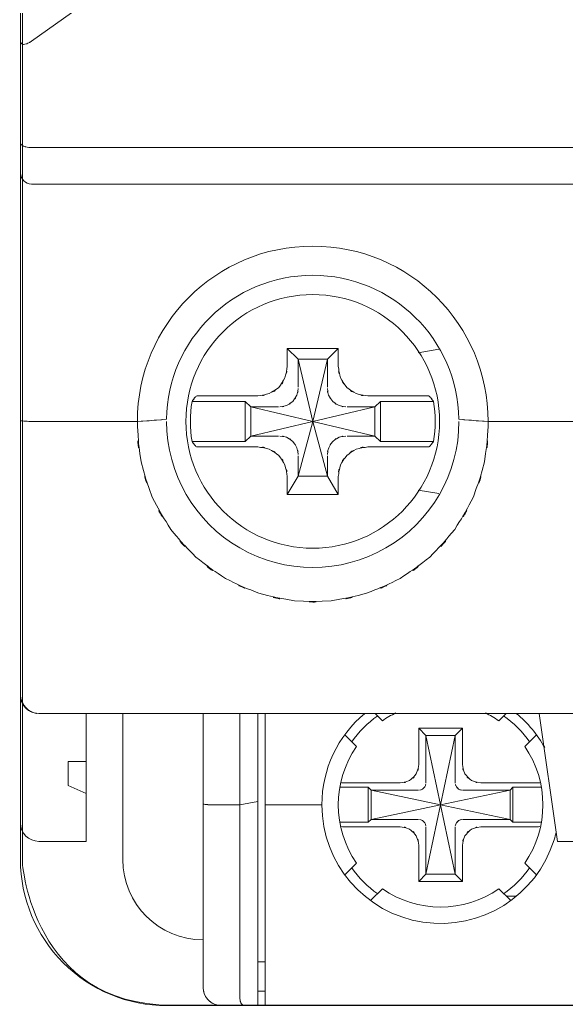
# Model space of a CAD drawing. Header units: millimetres. Extents: x 41 to 1635, y 11 to 1528.
# Drawn here: x 368.82 to 384.8, y 1109.58 to 1138.44 of the extents above; entities that cross this region are included whole.
import ezdxf

# ---------------------------------------------------------------- set-up
doc = ezdxf.new("R2010")
doc.units = ezdxf.units.MM
doc.header["$LTSCALE"] = 8
doc.layers.get('0').update_dxf_attribs({"linetype": 'CONTINUOUS'})
doc.layers.add('PDF_Geometry', color=7, linetype='CONTINUOUS')

# ---------------------------------------------------------------- blocks, each defined once
blk = doc.blocks.new('Contactor1')
at = {"layer": 'PDF_Geometry', "lineweight": 20}
blk.add_lwpolyline([(-1.431840393118989, -0.03743775097723301), (-1.431840393118989, -1.107465431532773)], dxfattribs=at)
at = {"layer": 'PDF_Geometry', "lineweight": 9}
for points in [[(-1.42549315700785, -1.048979334310161, -0.4141341273978606), (-1.432631948674555, -1.041882306532671), (-1.432631948674555, -1.091603917643852), (-1.432631948674555, -1.041882306532671), (-1.432631948674555, -0.934937695421695), (-1.432631948674555, -0.8386877926438956), (-1.432631948674555, -0.8269792093105934), (-1.432631948674555, -0.7873682509771243), (-1.432631948674555, -0.7719238065327545), (-1.406493212563419, -0.7719238065327545), (-1.406493212563419, -0.7164928620882165)], [(-0.8188126153411872, -1.067617945421603), (-0.8188126153411872, -1.080062334310469), (-0.8188126153411872, -1.098715362088342), (-0.8003403653411851, -1.098715362088342, 0.414247857381862), (-0.7932431153411699, -1.091603917643852), (-0.7932431153411699, -1.041882306532671), (-0.7932431153411699, -0.934937695421695), (-0.7932431153411699, -0.8386877926438956, -0.4147314031147693), (-0.7974931153411831, -0.842950931532755), (-1.428340407007852, -0.842950931532755, -0.4139166793111539), (-1.432631948674555, -0.8386877926438956), (-1.432631948674555, -0.934937695421695)], [(-1.428340407007852, -0.9352988204216217), (-1.387145920896728, -0.9352988204216217, -0.9998966886955303), (-1.250743157007889, -0.9352988204216217), (-1.181131920896746, -0.9352988204216217, -0.9998104104237328), (-1.04471537923007, -0.9352988204216217), (-0.9751181292301112, -0.9352988204216217, -0.9997229204355221), (-0.8386876014523068, -0.9352988204216217), (-0.7974931153411831, -0.9352988204216217)], [(-1.332312615341209, -0.9409928898660382), (-1.343090407007878, -0.9409928898660382), (-1.345229170896744, -0.9431316537550174), (-1.365895934785669, -0.9431316537550174, -0.08400400000216128), (-1.365895934785613, -0.9275066537550174), (-1.345229170896744, -0.9275066537550174)], [(-1.305604226452317, -0.9296318759771793), (-1.294798670896739, -0.9296318759771793), (-1.292659684785633, -0.9275066537550174), (-1.271993129230111, -0.9275066537550174, -0.08400400000277823), (-1.271993129230111, -0.9431316537550174), (-1.292659684785633, -0.9431316537550174), (-1.292659684785633, -0.9275066537550174)], [(-1.392826420896768, -1.048979334310502), (-1.392826420896768, -1.10581238986606, 0.4141509904939917), (-1.361562643118987, -1.13707595931055)], [(-1.340270920896728, -1.048979334310502), (-1.340270920896728, -1.083256514866093), (-1.340270920896728, -1.162645445421617), (-1.345604282007855, -1.162645445421617), (-1.354451420896737, -1.162645445421617), (-1.375770907007848, -1.162645445421617), (-1.354451420896737, -1.162645445421617, -0.3692770706215121), (-1.361479157007864, -1.156673320421646, -0.03721574331919474), (-1.361562643118987, -1.155534848199409), (-1.361562643118987, -1.084117778754944), (-1.361562643118987, -1.048979334310502)], [(-1.337423670896783, -1.084493320421643), (-1.315395907007883, -1.084493320421643, -0.2233758746232269), (-1.29865978200786, -1.048909820421613)], [(-1.29467362923009, -1.048979334310502), (-1.291881907007848, -1.051798820421709, -0.0370076838276036), (-1.286632032007901, -1.048729264866097)], [(-1.25178478200786, -1.048729264866097, -0.0354018435526746), (-1.246562448674524, -1.051798820421709), (-1.243743184785671, -1.048979334310502)], [(-1.306354226452299, -1.111590389866024), (-1.301909684785642, -1.107145834310586, -0.3137120346376098), (-1.301909684785642, -1.061854362088297), (-1.306381990341208, -1.057381848199384)], [(-1.232062573674511, -1.057381848199384), (-1.236520893119007, -1.061854362088297, -0.3132483711717963), (-1.23652089311895, -1.107145834310586), (-1.23209033756342, -1.111590389866024)], [(-1.432631948674555, -1.091603917643852, 0.4137625540304767), (-1.42549315700785, -1.098715362088342), (-1.407034684785629, -1.098715362088342), (-1.407034684785629, -1.080062334310469), (-1.407034684785629, -1.067617945421603)], [(-1.315395907007883, -1.084493320421643, 0.860046531966474), (-1.225109665608898, -1.098162155424461, 0.0330681130525939), (-1.224270851452218, -1.095034598199391)], [(-1.242090351452305, -1.121659487088209), (-1.246562448674524, -1.117201375977174, -0.3125925162860362), (-1.291881907007848, -1.117201375977174), (-1.296326448674563, -1.121659487088209)]]:
    blk.add_lwpolyline(points, format="xyb", dxfattribs=at)
for points in [[(-1.428340407007852, -0.7873682509771243), (-1.406493212563419, -0.7719238065327545), (-1.406493212563419, -0.7164928620882165), (-1.409326476452293, -0.7164928620882165)], [(-1.432631948674555, -0.8269792093105934), (-1.432631948674555, -0.7873682509771243)], [(-0.7974931153411831, -0.8287568620883121), (-1.428340407007852, -0.8287568620883121)], [(-1.328895907007848, -0.9138822509771671), (-1.328895907007848, -0.9068954315328028), (-1.309006934785657, -0.9068954315328028), (-1.309006934785657, -0.9138822509771671)], [(-1.324645920896728, -0.9219371954216058), (-1.324645920896728, -0.9111594037549366), (-1.328895907007848, -0.9068954315328028)], [(-1.313256920896777, -0.9219371954216058), (-1.313256920896777, -0.9111594037549366), (-1.309006934785657, -0.9068954315328028)], [(-1.277951476452301, -0.9085764315327651), (-1.269868129230076, -0.9072429870882388)], [(-1.332312615341209, -0.9296318759771793), (-1.343090407007878, -0.9296318759771793), (-1.318965407007852, -0.9352988204216217), (-1.313256920896777, -0.9111594037549366), (-1.324645920896728, -0.9111594037549366), (-1.318965407007852, -0.9352988204216217), (-1.343090407007878, -0.9409928898660382), (-1.343090407007878, -0.9296318759771793), (-1.345229170896744, -0.9275066537550174), (-1.345229170896744, -0.9431316537550174)], [(-1.362909879230074, -0.9253543204215475), (-1.340368184785632, -0.9253543204215475)], [(-1.297507101452311, -0.9253543204215475), (-1.274993184785671, -0.9253543204215475)], [(-1.305604226452317, -0.9409928898660382), (-1.294798670896739, -0.9409928898660382), (-1.318965407007852, -0.9352988204216217), (-1.294798670896739, -0.9296318759771793), (-1.294798670896739, -0.9409928898660382), (-1.292659684785633, -0.9431316537550174)], [(-1.324645920896728, -0.9486731398660595), (-1.324645920896728, -0.9566178898660382), (-1.318965407007852, -0.9352988204216217), (-1.313256920896777, -0.9566178898660382), (-1.313256920896777, -0.9486731398660595)], [(-1.340368184785632, -0.9452568759771793), (-1.362909879230074, -0.9452568759771793)], [(-1.274993184785671, -0.9452568759771793), (-1.297507101452311, -0.9452568759771793)], [(-1.309006934785657, -0.9637293343105284), (-1.313256920896777, -0.9566178898660382), (-1.324645920896728, -0.9566178898660382), (-1.328895907007848, -0.9637293343105284)], [(-1.309006934785657, -0.956756903754922), (-1.309006934785657, -0.9637293343105284), (-1.328895907007848, -0.9637293343105284), (-1.328895907007848, -0.956756903754922)], [(-1.269895893118985, -0.9633817648660852), (-1.277951476452301, -0.9620483204216725)], [(-1.407034684785629, -1.048979334310502), (-1.407034684785629, -1.067617945421603), (-1.414131934785644, -1.067617945421603), (-1.414131934785644, -1.076951237088224), (-1.407034684785629, -1.080062334310469)], [(-1.357326434785648, -1.084493320421643), (-1.34736815700785, -1.084493320421643), (-1.34736815700785, -1.048979334310502)], [(-1.337423670896783, -1.162645445421617), (-1.337423670896783, -1.159131681532699), (-1.337423670896783, -1.084493320421643), (-1.337423670896783, -1.048979334310502)], [(-1.201020907007887, -1.048979334310502), (-1.208118143119009, -1.098715362088342), (-1.22375692089679, -1.098715362088342), (-1.230868157007876, -1.048979334310502)], [(-1.260687643119013, -1.054659848199435), (-1.263534684785668, -1.057492889866126), (-1.274923670896783, -1.057492889866126), (-1.269215393118998, -1.084493320421643), (-1.296215407007878, -1.09018738986606), (-1.296215407007878, -1.07881280653271), (-1.297340309785682, -1.077687056532795), (-1.297340309785682, -1.0913123065327)], [(-1.260687643119013, -1.068812375977132), (-1.260687643119013, -1.054659848199435), (-1.277743157007876, -1.054659848199435), (-1.277743157007876, -1.068812375977132)], [(-1.274923670896783, -1.07595094542171), (-1.274923670896783, -1.057492889866126), (-1.277743157007876, -1.054659848199435)], [(-1.263534684785668, -1.07595094542171), (-1.263534684785668, -1.057492889866126), (-1.269215393118998, -1.084493320421643), (-1.263534684785668, -1.111492903754879), (-1.274923670896783, -1.111492903754879), (-1.277743157007876, -1.114340362088342)], [(-1.308215379230091, -1.077687056532795), (-1.297340309785682, -1.077687056532795)], [(-1.305937587563449, -1.075978917643852), (-1.284895920896759, -1.075978917643852)], [(-1.277770920896728, -1.07881280653271), (-1.296215407007878, -1.07881280653271), (-1.269215393118998, -1.084493320421643), (-1.242229170896735, -1.07881280653271), (-1.241090268118967, -1.077687056532795), (-1.230229198674522, -1.077687056532795)], [(-1.241090268118967, -1.077687056532795), (-1.241090268118967, -1.0913123065327), (-1.242229170896735, -1.09018738986606), (-1.242229170896735, -1.07881280653271), (-1.260659879230104, -1.07881280653271)], [(-1.253520893119003, -1.075978917643852), (-1.232506990341221, -1.075978917643852)], [(-1.340270920896728, -1.083256514866093), (-1.34736815700785, -1.084493320421643), (-1.34736815700785, -1.159131681532699)], [(-1.274923670896783, -1.093062820421665), (-1.274923670896783, -1.111492903754879), (-1.269215393118998, -1.084493320421643), (-1.242229170896735, -1.09018738986606), (-1.260659879230104, -1.09018738986606)], [(-1.308215379230091, -1.0913123065327), (-1.297340309785682, -1.0913123065327), (-1.296215407007878, -1.09018738986606), (-1.277770920896728, -1.09018738986606)], [(-1.284895920896759, -1.093034848199409), (-1.305937587563449, -1.093034848199409)], [(-1.260687643119013, -1.114340362088342), (-1.263534684785668, -1.111492903754879), (-1.263534684785668, -1.093062820421665)], [(-1.232506990341221, -1.093034848199409), (-1.253520893119003, -1.093034848199409)], [(-1.241090268118967, -1.0913123065327), (-1.230229198674522, -1.0913123065327)], [(-1.277743157007876, -1.100201389866015), (-1.277743157007876, -1.114340362088342), (-1.260687643119013, -1.114340362088342), (-1.260687643119013, -1.100201389866015)], [(-1.239868087563423, -1.120020862088268), (-1.243743184785671, -1.120020862088268)], [(-1.337423670896783, -1.145603917643825), (-1.340270920896728, -1.145603917643825)], [(-1.337423670896783, -1.156951375977201), (-1.340270920896728, -1.156951375977201)], [(-1.340270920896728, -1.162645445421617), (-1.337423670896783, -1.162645445421617), (-0.8884376153412177, -1.162645445421617)]]:
    blk.add_lwpolyline(points, dxfattribs=at)
for points in [[(-1.42549315700785, -1.048979334310502), (-0.8003403653411851, -1.048979334310502)], [(-1.432631948674555, -1.091603917643852), (-1.432631948674555, -1.10581238986606)]]:
    blk.add_lwpolyline(points, close=True, dxfattribs=at)
blk.add_circle((-1.318953213020791, -0.93531058374856), 0.04933157038963831, dxfattribs=at)
for centre, radius, start, end in [((-1.318964539080696, -0.9353263027801404), 0.05685289887599387, 0.8675265470206366, 179.1467513027862), ((-1.404551458716526, -0.6502261246683929), 0.2856713968295723, 274.2329890853791, 274.9959306659059), ((-1.318929524253804, -0.9353184733738544), 0.05684138615157955, 179.9801899405574, 0.01083025995980388), ((-1.227775713432663, -0.5825159025154107), 0.3536089163865319, 265.0617172933282, 265.6758510604887), ((-1.337843048703633, -0.8931756912691071), 0.08266595765290306, 321.6882951720673, 322.2507268089325), ((-1.269075453728533, -1.084622129918557), 0.04260452524745663, 125.2422894374501, 144.9123539043765), ((-1.269182626157487, -1.084449428484277), 0.04236395128141134, 35.03078783467125, 54.81348485067257), ((-1.269680316698725, -1.084929563675132), 0.04680987148114666, 29.00928052828194, 50.30814258695927), ((-1.37578509980176, -1.105798596647219), 0.05684685054615866, 180.0139021462873, 270.0143048768723), ((-1.26871436038499, -1.084031515872084), 0.04310709383041311, 215.2034282629446, 234.6419283950872), ((-1.269715855761376, -1.084032555082899), 0.04310602892034357, 305.3584637344875, 324.7972635803347), ((-1.354446970040328, -1.155529771924193), 0.007115674889333556, 180.0408744321799, 269.9641614732661)]:
    blk.add_arc(centre, radius, start, end, dxfattribs=at)
for points in [[(-1.432631948674555, -0.7873682509771243), (-1.432382073674546, -0.7885482648659945), (-1.432826490341256, -0.7870071259771976), (-1.432409837563398, -0.7881600009773138)], [(-1.432409837563398, -0.7881600009773138), (-1.431576545896803, -0.788854278755025), (-1.432770962563438, -0.7880209870882027), (-1.431784865341285, -0.7885626676438733)], [(-1.431784865341285, -0.7885626676438733), (-1.430423657007793, -0.7886737231992811), (-1.432284809785585, -0.7886593065327361), (-1.430895837563355, -0.7885626676438733)], [(-1.430895837563355, -0.7885626676438733), (-1.429062657007933, -0.7880209870882027), (-1.431437518119026, -0.7888263065326555), (-1.42970140700794, -0.7881735704215771)], [(-1.42970140700794, -0.7881735704215771), (-1.427645920896737, -0.7870206815327947), (-1.430340365341124, -0.7886177648661032), (-1.428340407007852, -0.7873682509771243)], [(-1.432631948674555, -0.8269792093105934), (-1.432284809785585, -0.8280066398660892), (-1.43288201811896, -0.8266875981994417), (-1.432312573674551, -0.8276183898660747)], [(-1.432312573674551, -0.8276183898660747), (-1.431034851452239, -0.8285763065327956), (-1.432826490341256, -0.8274378204216646), (-1.431437518119026, -0.8282016120883782)], [(-1.431437518119026, -0.8282016120883782), (-1.429382032007823, -0.8288679176439473), (-1.43211801811907, -0.8280761537548642), (-1.430048754230086, -0.8285898620883927)], [(-1.430048754230086, -0.8285898620883927), (-1.427507115341257, -0.8288958898660894), (-1.430895837563355, -0.8285763065327956), (-1.428340407007852, -0.8287568620883121)], [(-1.329756976452302, -0.9183683343105713), (-1.32811814311907, -0.9116875287550101), (-1.32982649034119, -0.9206596954215911), (-1.328895907007848, -0.9138822509771671)], [(-1.3090069347856, -0.9138822509771671), (-1.308062573674476, -0.9206596954215911), (-1.309770934785718, -0.9117010981995008), (-1.308132087563479, -0.9183539315326925)], [(-1.332201351452284, -0.922062667643786), (-1.328215407007917, -0.9167288620883483), (-1.333118143118952, -0.9241319176437628), (-1.329756976452302, -0.9183683343105713)], [(-1.308132087563479, -0.9183539315326925), (-1.304784698674609, -0.924118362088393), (-1.309659879230082, -0.9167153065327511), (-1.305701490341278, -0.922062667643786)], [(-1.335895879230009, -0.9245066120884076), (-1.330145865341194, -0.9211598481992951), (-1.33752094867458, -0.9260350287549954), (-1.332201351452284, -0.922062667643786)], [(-1.325132073674524, -0.9250762787548865), (-1.324145976452371, -0.9211878204216646), (-1.325132073674524, -0.926437695421555), (-1.3246319347856, -0.9224509176438005)], [(-1.313270907007848, -0.9224509176438005), (-1.312756990341256, -0.9264097231994128), (-1.313729309785629, -0.9212013898661553), (-1.312784754230108, -0.9250627093106232)], [(-1.305701490341278, -0.922062667643786), (-1.300354143118909, -0.9260350287549954), (-1.307756976452254, -0.9211454454216437), (-1.302006962563439, -0.9245066120884076)], [(-1.340368184785632, -0.9253543204215475), (-1.333590323674514, -0.9244370981994052), (-1.342562490341209, -0.9261460843104032), (-1.335895879230009, -0.9245066120884076)], [(-1.326756934785578, -0.9275346398660531), (-1.324090240341263, -0.9240073065327579), (-1.327354143118953, -0.9288816398661766), (-1.325132073674524, -0.9250762787548865)], [(-1.312784754230108, -0.9250627093106232), (-1.310548698674609, -0.9288680843105794), (-1.313784837563333, -0.9239793343103884), (-1.311173670896721, -0.9275210704215624)], [(-1.302006962563439, -0.9245066120884076), (-1.295340351452239, -0.926159653754894), (-1.304298740341153, -0.9244370981994052), (-1.297507101452254, -0.9253543204215475)], [(-1.365895934785556, -0.9275066537550174), (-1.365173684785702, -0.9265207787548206), (-1.36617376811904, -0.9278262509772048), (-1.365409768118923, -0.9268539176437116)], [(-1.365409768118923, -0.9268539176437116), (-1.364673740341175, -0.9258815981993394), (-1.365687615341187, -0.9271599454216357), (-1.364909837563516, -0.9262011815326332)], [(-1.364909837563516, -0.9262011815326332), (-1.364132059785732, -0.9252288620882609), (-1.365173684785702, -0.9265207787548206), (-1.364395907007918, -0.9255628620883272)], [(-1.363895976452284, -0.9254238343105499), (-1.364687518119069, -0.9255484454215548), (-1.363687643118908, -0.9252568343104031), (-1.364395907007918, -0.9255628620883272)], [(-1.362909879230017, -0.9253543204215475), (-1.364381920896847, -0.9254374037550406), (-1.362395948674532, -0.9253263481994054), (-1.363895976452284, -0.9254238343105499)], [(-1.329201518118964, -0.9291461259772404), (-1.325395934785718, -0.926923431532714), (-1.330284893118971, -0.9301735565327363), (-1.326756934785578, -0.9275346398660531)], [(-1.311173670896721, -0.9275210704215624), (-1.307631948674555, -0.9301735565327363), (-1.312520907007809, -0.9269098759771168), (-1.308715323674448, -0.9291461259772404)], [(-1.273993101452277, -0.9254238343105499), (-1.27550710145232, -0.9253263481994054), (-1.273506934785644, -0.9254374037550406), (-1.274993184785615, -0.9253543204215475)], [(-1.273479170896678, -0.9255628620883272), (-1.274201420896759, -0.9252568343104031), (-1.273201545896825, -0.9255484454215548), (-1.273993101452277, -0.9254238343105499)], [(-1.273479170896678, -0.9255628620883272), (-1.272715379230078, -0.9265207787548206), (-1.273757004230163, -0.9252288620882609), (-1.272979226452378, -0.9262011815326332)], [(-1.272979226452378, -0.9262011815326332), (-1.272215240341154, -0.9271599454216357), (-1.273229309785563, -0.9258815981993394), (-1.272479295896744, -0.9268539176437116)], [(-1.272479295896744, -0.9268539176437116), (-1.27171529589674, -0.9278262509772048), (-1.272715379230078, -0.9265207787548206), (-1.271993129230111, -0.9275066537550174)], [(-1.387145920896671, -0.9372850009772264), (-1.385604143118996, -0.9580623898659724), (-1.388437615341161, -0.9304371954217459), (-1.385729184785703, -0.9511043759771383)], [(-1.331798684785724, -0.9296454315326628), (-1.327840295896692, -0.9291181537550983), (-1.333062629230142, -0.9301040426439613), (-1.329201518118964, -0.9291461259772404)], [(-1.308715323674448, -0.9291461259772404), (-1.304812462563348, -0.9301040426439613), (-1.310062545896756, -0.9291181537550983), (-1.30609037923017, -0.9296454315326628)], [(-1.252159893118971, -0.9510899593105933), (-1.249451448674506, -0.9304371954217459), (-1.252284712563494, -0.958048820421709), (-1.250743157007889, -0.9372850009772264)], [(-1.432631948674555, -0.934937695421695), (-1.432201518118916, -0.9352013343104773), (-1.43288201811896, -0.934937695421695), (-1.432284809785585, -0.9350767093105787)], [(-1.432284809785585, -0.9350767093105787), (-1.430840309785651, -0.9352572787549889), (-1.432687462563479, -0.9350071954215764), (-1.431354226452356, -0.9352013343104773)], [(-1.431354226452356, -0.9352013343104773), (-1.429326504230119, -0.935340348199361), (-1.432090254230104, -0.9351877648659865), (-1.430007004230163, -0.935270834310586)], [(-1.430007004230163, -0.935270834310586), (-1.427534865341215, -0.9353259454217095), (-1.430784782007947, -0.935270834310586), (-1.428340407007852, -0.9352988204216217)], [(-1.387145920896671, -0.9352988204216217), (-1.381604226452225, -0.9350071954215764), (-1.388979295896831, -0.9353954593104845), (-1.383465365341124, -0.9351182509772116)], [(-1.387118157007933, -0.9352988204216217), (-1.387159698674566, -0.9367984176437858), (-1.387118157007933, -0.9348122231995148), (-1.387145920896671, -0.9362982648660818)], [(-1.387145920896671, -0.9362982648660818), (-1.387145920896671, -0.9377843065326488), (-1.387145920896671, -0.9357989593104321), (-1.387145920896671, -0.9372850009772264)], [(-1.379673768119062, -0.9348122231995148), (-1.373826476452393, -0.934354459310498), (-1.381604226452225, -0.9349648204215555), (-1.375770907007848, -0.9344790843106239)], [(-1.262118157007933, -0.9344790843106239), (-1.256284851452335, -0.9349648204215555), (-1.264062587563501, -0.934354459310498), (-1.258215295896832, -0.9348122231995148)], [(-1.254437476452324, -0.9351182509772116), (-1.248895990341168, -0.9353954593104845), (-1.256284851452335, -0.9350071954215764), (-1.250743157007889, -0.9352988204216217)], [(-1.250743157007889, -0.9362982648660818), (-1.250770907007848, -0.9348122231995148), (-1.250715393118924, -0.9367984176437858), (-1.250770907007848, -0.9352988204216217)], [(-1.250743157007889, -0.9372850009772264), (-1.250743157007889, -0.9357989593104321), (-1.250743157007889, -0.9377843065326488), (-1.250743157007889, -0.9362982648660818)], [(-1.32672917089684, -0.9431316537550174), (-1.330256907007822, -0.9404511954217014), (-1.325368170896752, -0.9437428620883566), (-1.329173754230112, -0.9414930287548486)], [(-1.30868755978571, -0.9414794731994789), (-1.31249314311907, -0.9437013204214963), (-1.307604184785703, -0.9404511954217014), (-1.311131934785578, -0.9431045287549296)], [(-1.365409768118923, -0.9437843898660958), (-1.36617376811904, -0.9427985148661264), (-1.365173684785702, -0.9441039870882832), (-1.365895934785556, -0.9431316537550174)], [(-1.364909837563516, -0.9444235704215771), (-1.365687615341187, -0.9434512509772048), (-1.364673740341175, -0.9447431537550983), (-1.365409768118923, -0.9437843898660958)], [(-1.364395907007918, -0.9450627370883922), (-1.365173684785702, -0.9441039870882832), (-1.364132059785732, -0.945381487088298), (-1.364909837563516, -0.9444235704215771)], [(-1.329173754230112, -0.9414930287548486), (-1.333076393118915, -0.9405342787549671), (-1.327812545896847, -0.9415065981993394), (-1.331798684785724, -0.9409928898660382)], [(-1.325104309785672, -0.9455620426438145), (-1.327326379230101, -0.9417566676438582), (-1.324090240341263, -0.9466454176438219), (-1.32672917089684, -0.9431316537550174)], [(-1.3246319347856, -0.9481594315327584), (-1.325132073674524, -0.9442150287550248), (-1.324145976452371, -0.9494233620882824), (-1.325104309785672, -0.9455620426438145)], [(-1.311131934785578, -0.9431045287549296), (-1.313784837563333, -0.9466318620882248), (-1.310534712563424, -0.9417431120882611), (-1.312756990341256, -0.9455484870882174)], [(-1.312756990341256, -0.9455484870882174), (-1.313729309785629, -0.9494377787550548), (-1.312756990341256, -0.9442014731994277), (-1.313270907007848, -0.9481594315327584)], [(-1.30609037923017, -0.9409928898660382), (-1.310034782007904, -0.9415065981993394), (-1.304840434785717, -0.9405342787549671), (-1.30868755978571, -0.9414794731994789)], [(-1.272979226452378, -0.9444235704215771), (-1.273757004230163, -0.945381487088298), (-1.272715379230078, -0.9441039870882832), (-1.273479170896678, -0.9450627370883922)], [(-1.271993129230111, -0.9431316537550174), (-1.272715379230078, -0.9441039870882832), (-1.27171529589674, -0.9427985148661264), (-1.272479295896744, -0.9437843898660958)], [(-1.385729184785703, -0.9511043759771383), (-1.379812587563435, -0.9717291676438435), (-1.388479157007794, -0.9444795148660887), (-1.381368129230111, -0.9647431954217609)], [(-1.364395907007918, -0.9450627370883922), (-1.363687643118908, -0.9453399454216651), (-1.364687518119069, -0.9450763065326555), (-1.363895976452284, -0.9452009176438878)], [(-1.363895976452284, -0.9452009176438878), (-1.362395948674532, -0.9452984037550323), (-1.364381920896847, -0.9451873620882907), (-1.362909879230017, -0.9452568759770656)], [(-1.335895879230009, -0.9461181398660301), (-1.342562490341209, -0.9444795148660887), (-1.333590323674514, -0.9461876537550324), (-1.340368184785632, -0.9452568759770656)], [(-1.332201351452284, -0.9485620981993179), (-1.33752094867458, -0.9445905704214965), (-1.330145865341194, -0.9494649037549152), (-1.335895879230009, -0.9461181398660301)], [(-1.329756976452302, -0.9522708204217452), (-1.333118143118952, -0.9465072370883263), (-1.328215407007917, -0.9539094454216865), (-1.332201351452284, -0.9485620981993179)], [(-1.305701490341278, -0.9485620981993179), (-1.309659879230082, -0.9539094454216865), (-1.304784698674609, -0.9464928343104475), (-1.308132087563479, -0.9522428481993757)], [(-1.302006962563439, -0.9461181398660301), (-1.307756976452254, -0.9494649037549152), (-1.300354143118909, -0.9445905704214965), (-1.305701490341278, -0.9485620981993179)], [(-1.297507101452254, -0.9452568759770656), (-1.304270976452301, -0.9461876537550324), (-1.295340351452239, -0.9444795148660887), (-1.302006962563439, -0.9461181398660301)], [(-1.274993184785615, -0.9452568759770656), (-1.273506934785644, -0.9451873620882907), (-1.27550710145232, -0.9452984037550323), (-1.273993101452277, -0.9452009176438878)], [(-1.273993101452277, -0.9452009176438878), (-1.273201545896825, -0.9450763065326555), (-1.274201420896759, -0.9453399454216651), (-1.273479170896678, -0.9450627370883922)], [(-1.256493170896817, -0.9647152231993914), (-1.249395920896802, -0.9444795148660887), (-1.258076476452231, -0.9717156120882464), (-1.252159893118971, -0.9510899593105933)], [(-1.328895907007848, -0.956756903754922), (-1.32982649034119, -0.9499650565326192), (-1.32811814311907, -0.9589236537549368), (-1.329756976452302, -0.9522708204217452)], [(-1.308132087563479, -0.9522428481993757), (-1.309770934785718, -0.9589236537549368), (-1.308062573674476, -0.9499514870883559), (-1.3090069347856, -0.956756903754922)], [(-1.381368129230111, -0.9647431954217609), (-1.371104268119041, -0.9839234870883047), (-1.385534837563398, -0.9587430981994203), (-1.374173615341249, -0.9773121954217459)], [(-1.263715240341241, -0.9773121954217459), (-1.252354226452269, -0.9587430981994203), (-1.26678479589674, -0.9839099315327076), (-1.256493170896817, -0.9647152231993914)], [(-1.374173615341249, -0.9773121954217459), (-1.360090393118924, -0.993881542643976), (-1.379506990341213, -0.9723539315327798), (-1.364451434785622, -0.9880764176439243)], [(-1.273409865341193, -0.9880764176439243), (-1.258395851452349, -0.9723259593106377), (-1.277798684785637, -0.993881542643976), (-1.263715240341241, -0.9773121954217459)], [(-1.364451434785622, -0.9880764176439243), (-1.347423684785724, -1.001159987088158), (-1.370618101452294, -0.9843956676438665), (-1.352868101452316, -0.9964509593105504)], [(-1.285006976452394, -0.9964509593105504), (-1.267270962563487, -0.984367695421497), (-1.290437615341204, -1.001159987088158), (-1.273409865341193, -0.9880764176439243)], [(-1.352868101452316, -0.9964509593105504), (-1.333673615341183, -1.00560452875493), (-1.359604226452291, -0.9941460287550399), (-1.339909795896745, -1.002187417643881)], [(-1.297993045896817, -1.002187417643881), (-1.278298615341271, -0.9941316120882675), (-1.304187490341235, -1.00560452875493), (-1.285006976452394, -0.9964509593105504)], [(-1.339909795896745, -1.002187417643881), (-1.319229254230038, -1.007187209310587), (-1.34696528200783, -1.001326139866023), (-1.326048670896796, -1.005131514866207)], [(-1.311840407007878, -1.005117945421716), (-1.290895809785695, -1.001326139866023), (-1.318645823674558, -1.007187209310587), (-1.297993045896817, -1.002187417643881)], [(-1.326048670896796, -1.005131514866207), (-1.304729170896678, -1.005742709310653), (-1.333145907007918, -1.005742709310653), (-1.311840407007878, -1.005117945421716)], [(-1.432229282007881, -1.043687084310477), (-1.430840309785651, -1.047006709310608), (-1.432909782007926, -1.042687625977123), (-1.431187657007911, -1.045868237088371)], [(-1.431187657007911, -1.045868237088371), (-1.428909851452261, -1.048507167643947), (-1.432090254230104, -1.045118014866148), (-1.42961811534127, -1.047548403754945)], [(-1.42961811534127, -1.047548403754945), (-1.426715351452401, -1.04929891764391), (-1.430673726452312, -1.047145737088158), (-1.427645920896737, -1.048618209310462)], [(-1.427645920896737, -1.048618209310462), (-1.424451532007822, -1.049312487088173), (-1.428729295896744, -1.04859023708832), (-1.425493157007793, -1.048979334310388)], [(-1.278687504230163, -1.072423612088187), (-1.276868101452294, -1.067076264866046), (-1.278770795896833, -1.07434029264391), (-1.277743157007933, -1.068812375977132)], [(-1.26068764311907, -1.068812375977132), (-1.259673573674547, -1.07432672319942), (-1.261576462563369, -1.067076264866046), (-1.259757073674507, -1.072423612088187)], [(-1.281298670896774, -1.075034570421622), (-1.277090420896741, -1.071409750977182), (-1.282312532007779, -1.07663165375493), (-1.278687504230163, -1.072423612088187)], [(-1.259757073674507, -1.072423612088187), (-1.256132045896777, -1.076618084310439), (-1.261354157007816, -1.071409750977182), (-1.257145907007896, -1.075034570421622)], [(-1.305937587563392, -1.075978917643852), (-1.306548573674547, -1.075978917643852), (-1.307173754230178, -1.075965348199361), (-1.307812504230071, -1.076006889865994)], [(-1.284895920896759, -1.075978917643852), (-1.279395976452349, -1.074951487088356), (-1.286632032007844, -1.076826625977219), (-1.281298670896774, -1.075034570421622)], [(-1.277409795896745, -1.078798403754945), (-1.275645920896693, -1.078243153755011), (-1.277979240341153, -1.079117987088239), (-1.276243129230068, -1.078354195421525)], [(-1.276243129230068, -1.078354195421525), (-1.274868143118908, -1.077076695421511), (-1.276645795896741, -1.078895889866089), (-1.275354309785655, -1.077451389866155)], [(-1.275354309785655, -1.077451389866155), (-1.274590309785651, -1.075743250977212), (-1.275493115341249, -1.078076153754864), (-1.274937657007911, -1.076298500977146)], [(-1.263506920896759, -1.076298500977146), (-1.262951448674528, -1.078076153754864), (-1.263826504230053, -1.075743250977212), (-1.263062504230163, -1.077451389866155)], [(-1.263062504230163, -1.077451389866155), (-1.261784795896745, -1.078895889866089), (-1.263590420896833, -1.077076695421511), (-1.262201448674602, -1.078354195421525)], [(-1.262201448674602, -1.078354195421525), (-1.260465337563403, -1.079117987088239), (-1.262784879230082, -1.078243153755011), (-1.26100701811896, -1.078798403754945)], [(-1.257145907007896, -1.075034570421622), (-1.251798768118931, -1.07684019542171), (-1.259048601452321, -1.074951487088356), (-1.253520893118946, -1.075978917643852)], [(-1.230632073674485, -1.076006889865994), (-1.231243059785641, -1.075965348199361), (-1.231882018118938, -1.075978917643852), (-1.232506990341278, -1.075978917643852)], [(-1.36156264311893, -1.084117778754944), (-1.361173768118931, -1.084409389866096), (-1.36182650423001, -1.084104223199347), (-1.361243059785636, -1.084270375977212)], [(-1.361243059785636, -1.084270375977212), (-1.359798782007886, -1.084450931532729), (-1.361645934785599, -1.084201709310491), (-1.360326476452371, -1.084395834310499)], [(-1.360326476452371, -1.084395834310499), (-1.358270990341168, -1.084534862088276), (-1.361048726452225, -1.084382264866008), (-1.358937504230141, -1.084478903755098)], [(-1.358937504230141, -1.084478903755098), (-1.356479143118975, -1.084506889866134), (-1.359743045896778, -1.084465348199501), (-1.357326434785648, -1.084493320421643)], [(-1.276243129230068, -1.090631598199479), (-1.277979240341153, -1.089882209310417), (-1.275645920896693, -1.090742639865994), (-1.277409795896745, -1.090215362088202)], [(-1.275354309785655, -1.091534403754849), (-1.276645795896741, -1.090117875977285), (-1.274868143118908, -1.091923500977146), (-1.276243129230068, -1.090631598199479)], [(-1.262201448674602, -1.090631598199479), (-1.263590420896833, -1.091923500977146), (-1.261784795896745, -1.090117875977285), (-1.263062504230163, -1.091534403754849)], [(-1.26100701811896, -1.090215362088202), (-1.262784879230082, -1.090742639865994), (-1.260465337563403, -1.089882209310417), (-1.262201448674602, -1.090631598199479)], [(-1.307812504230071, -1.092993306532662), (-1.307173754230178, -1.093048417643786), (-1.306548573674547, -1.093034848199295), (-1.305937587563392, -1.093034848199295)], [(-1.281298670896774, -1.093965639866155), (-1.286632032007844, -1.092160014866067), (-1.279395976452349, -1.094048709310528), (-1.284895920896759, -1.093034848199295)], [(-1.278687504230163, -1.09659015375496), (-1.282312532007779, -1.092395681532707), (-1.277090420896741, -1.097590445421702), (-1.281298670896774, -1.093965639866155)], [(-1.274937657007911, -1.092701695421511), (-1.275493115341249, -1.090923209310404), (-1.274590309785651, -1.093256945421672), (-1.275354309785655, -1.091534403754849)], [(-1.263062504230163, -1.091534403754849), (-1.263826504230053, -1.093256945421672), (-1.262951448674528, -1.090923209310404), (-1.263506920896759, -1.092701695421511)], [(-1.257145907007896, -1.093965639866155), (-1.261354157007816, -1.097590445421702), (-1.256118059785592, -1.092382112088217), (-1.259757073674507, -1.096576584310469)], [(-1.253520893118946, -1.093034848199295), (-1.259020837563355, -1.094034306532649), (-1.251798768118931, -1.092173570421664), (-1.257145907007896, -1.093965639866155)], [(-1.232506990341278, -1.093034848199295), (-1.231882018118938, -1.093034848199295), (-1.231243059785641, -1.093048417643786), (-1.230632073674485, -1.092993306532662)], [(-1.277743157007933, -1.100201389866015), (-1.278770795896833, -1.094687042643727), (-1.276868101452294, -1.101923945421731), (-1.278687504230163, -1.09659015375496)], [(-1.259757073674507, -1.096576584310469), (-1.261576462563369, -1.101923945421731), (-1.259673573674547, -1.094673473199464), (-1.26068764311907, -1.100201389866015)], [(-1.347368157007793, -1.159131681532699), (-1.347243129230094, -1.161132278754849), (-1.347465434785647, -1.158450973199479), (-1.347243129230094, -1.160465139866119)], [(-1.347243129230094, -1.160465139866119), (-1.346770948674532, -1.162187681532714), (-1.347493198674499, -1.159923445421555), (-1.346868018118982, -1.161604459310638)], [(-1.346868018118982, -1.161604459310638), (-1.34611821256334, -1.16281244542165), (-1.347243129230094, -1.161270459310572), (-1.346312545896751, -1.162353834310579)], [(-1.346312545896751, -1.162353834310579), (-1.34527092089678, -1.162881959310653), (-1.346687657007863, -1.162312292643946), (-1.345604282007855, -1.162645445421731)]]:
    blk.add_open_spline(points, degree=3, dxfattribs=at)
at = {"layer": 'PDF_Geometry', "lineweight": 20}
for points in [[(-1.431840393118989, -1.107465431532773), (-1.431840393118989, -1.107465431532773), (-1.42778474034111, -1.162437750977233), (-1.373965295896767, -1.162437750977233)], [(-1.373965295896767, -1.162437750977233), (-1.32014585145231, -1.162437750977233), (-0.8479236292300243, -1.162437750977233), (-0.8479236292300243, -1.162437750977233)]]:
    blk.add_open_spline(points, degree=3, dxfattribs=at)

msp = doc.modelspace()

# ---------------------------------------------------------------- block references
at = {"xscale": 75.19614335325724, "yscale": 75.19614335325724, "zscale": 75.19614335325724}
msp.add_blockref('Contactor1', (476.5685471298295, 1197.019608241355), dxfattribs=at)

doc.saveas('drawing.dxf')
